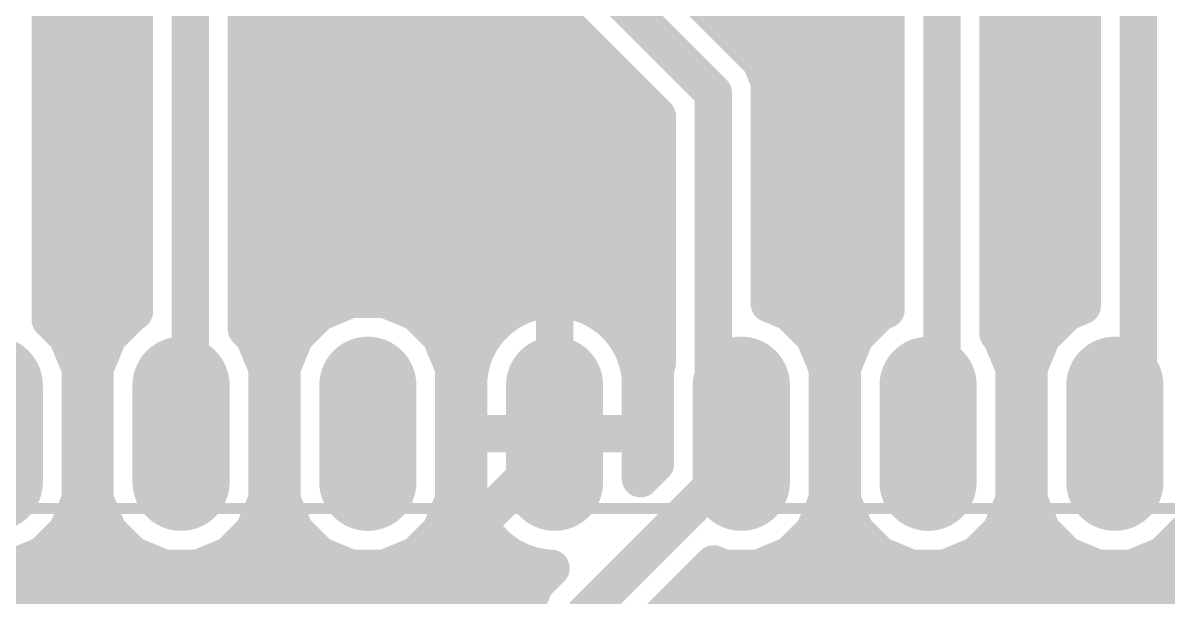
# Model space of a CAD drawing. Extents: x 40.6 to 122, y 26.7 to 70.8.
# Drawn here: x 71.51 to 87.08, y 54.93 to 62.74 of the extents above; entities that cross this region are included whole.
import ezdxf

# ---------------------------------------------------------------- set-up
doc = ezdxf.new("R2010")
doc.units = 0
for name, color, linetype in [('16', 175, 'CONTINUOUS'), ('17', 82, 'CONTINUOUS'), ('21', 253, 'CONTINUOUS')]:
    doc.layers.add(name, color=color, linetype=linetype)

# ---------------------------------------------------------------- blocks, each defined once
blk = doc.blocks.new('LONGP100')
at = {"const_width": 1}
blk.add_lwpolyline([(-0.5, 0), (0.5, 0)], dxfattribs=at)
at = {"const_width": 0.5}
for points in [[(-0.5, 0.25, 1), (-0.5, -0.25)], [(0.5, -0.25, 1), (0.5, 0.25)]]:
    blk.add_lwpolyline(points, format="xyb", dxfattribs=at)

msp = doc.modelspace()

# ---------------------------------------------------------------- linework, layer by layer
at = {"layer": '16', "const_width": 0.508}
for points in [[(74.2315, 68.453), (80.899, 61.7855)], [(81.545, 62.2171), (75.1821, 68.58)], [(74.93, 66.6769), (80.137, 61.4699)], [(73.787, 65.786), (73.787, 57.3405)], [(71.882, 58.7008), (71.882, 64.2439)], [(74.549, 58.5738), (74.549, 64.3709)], [(73.025, 64.1664), (73.025, 58.812)], [(83.2485, 63.7151), (83.2485, 58.8383)], [(85.9155, 63.7151), (85.9155, 58.8909)], [(84.0105, 63.5635), (84.0105, 57.3405)], [(86.6775, 63.5635), (86.6775, 57.3405)], [(84.7725, 58.5103), (84.7725, 63.2479)], [(71.882, 62.992), (73.025, 62.992)], [(74.549, 62.992), (78.6149, 62.992)], [(80.7701, 62.992), (83.2485, 62.992)], [(84.7725, 62.992), (85.9155, 62.992)], [(71.882, 62.484), (73.025, 62.484)], [(74.549, 62.484), (79.1229, 62.484)], [(81.2781, 62.484), (83.2485, 62.484)], [(84.7725, 62.484), (85.9155, 62.484)], [(81.661, 61.9371), (81.545, 62.2171)], [(71.882, 61.976), (73.025, 61.976)], [(74.549, 61.976), (79.6309, 61.976)], [(81.6449, 61.976), (83.2485, 61.976)], [(81.661, 58.9172), (81.661, 61.9371)], [(84.7725, 61.976), (85.9155, 61.976)], [(80.899, 61.7855), (80.899, 57.3405)], [(71.882, 61.468), (73.025, 61.468)], [(74.549, 61.468), (80.137, 61.468)], [(80.137, 61.4699), (80.137, 58.1041)], [(81.661, 61.468), (83.2485, 61.468)], [(84.7725, 61.468), (85.9155, 61.468)], [(71.882, 60.96), (73.025, 60.96)], [(74.549, 60.96), (80.137, 60.96)], [(81.661, 60.96), (83.2485, 60.96)], [(84.7725, 60.96), (85.9155, 60.96)], [(71.882, 60.452), (73.025, 60.452)], [(74.549, 60.452), (80.137, 60.452)], [(81.661, 60.452), (83.2485, 60.452)], [(84.7725, 60.452), (85.9155, 60.452)], [(71.882, 59.944), (73.025, 59.944)], [(74.549, 59.944), (80.137, 59.944)], [(81.661, 59.944), (83.2485, 59.944)], [(84.7725, 59.944), (85.9155, 59.944)], [(71.882, 59.436), (73.025, 59.436)], [(74.549, 59.436), (80.137, 59.436)], [(81.661, 59.436), (83.2485, 59.436)], [(84.7725, 59.436), (85.9155, 59.436)], [(75.9676, 58.9788), (75.5382, 58.8009)], [(76.4324, 58.9788), (75.9676, 58.9788)], [(76.8618, 58.8009), (76.4324, 58.9788)], [(78.4664, 58.95), (78.2915, 58.8932)], [(78.648, 58.9788), (78.4664, 58.95)], [(78.74, 58.9788), (78.648, 58.9788)], [(78.832, 58.9788), (78.74, 58.9788)], [(78.74, 58.9788), (78.74, 57.15)], [(78.74, 57.15), (78.74, 58.9788)], [(79.0136, 58.95), (78.832, 58.9788)], [(79.1885, 58.8932), (79.0136, 58.95)], [(71.882, 58.928), (73.025, 58.928)], [(72.9982, 58.8009), (72.6695, 58.4722)], [(73.025, 58.812), (72.9982, 58.8009)], [(74.549, 58.928), (75.845, 58.928)], [(75.5382, 58.8009), (75.2095, 58.4722)], [(76.555, 58.928), (78.3986, 58.928)], [(77.1905, 58.4722), (76.8618, 58.8009)], [(78.1276, 58.8097), (77.9788, 58.7016)], [(78.2915, 58.8932), (78.1276, 58.8097)], [(78.74, 58.928), (78.74, 58.928)], [(79.0814, 58.928), (80.137, 58.928)], [(79.3524, 58.8097), (79.1885, 58.8932)], [(79.5012, 58.7016), (79.3524, 58.8097)], [(81.661, 58.928), (83.2485, 58.928)], [(81.9418, 58.8009), (81.661, 58.9172)], [(82.2705, 58.4722), (81.9418, 58.8009)], [(83.1582, 58.8009), (82.8295, 58.4722)], [(83.2485, 58.8383), (83.1582, 58.8009)], [(84.7725, 58.928), (85.9155, 58.928)], [(85.6982, 58.8009), (85.3695, 58.4722)], [(85.9155, 58.8909), (85.6982, 58.8009)], [(72.1105, 58.4722), (71.882, 58.7008)], [(77.9788, 58.7016), (77.8488, 58.5716)], [(79.6312, 58.5716), (79.5012, 58.7016)], [(72.2884, 58.0428), (72.1105, 58.4722)], [(72.6695, 58.4722), (72.4916, 58.0428)], [(74.6505, 58.4722), (74.549, 58.5738)], [(74.8284, 58.0428), (74.6505, 58.4722)], [(75.2095, 58.4722), (75.0316, 58.0428)], [(77.3684, 58.0428), (77.1905, 58.4722)], [(77.8488, 58.5716), (77.7407, 58.4228)], [(79.7393, 58.4228), (79.6312, 58.5716)], [(82.4484, 58.0428), (82.2705, 58.4722)], [(82.8295, 58.4722), (82.6516, 58.0428)], [(84.8105, 58.4722), (84.7725, 58.5103)], [(84.9884, 58.0428), (84.8105, 58.4722)], [(85.3695, 58.4722), (85.1916, 58.0428)], [(72.1322, 58.42), (72.6478, 58.42)], [(74.6722, 58.42), (75.1878, 58.42)], [(77.2122, 58.42), (77.7393, 58.42)], [(77.7407, 58.4228), (77.6572, 58.2589)], [(78.74, 58.42), (78.74, 58.42)], [(79.8228, 58.2589), (79.7393, 58.4228)], [(79.7407, 58.42), (80.137, 58.42)], [(82.2922, 58.42), (82.8078, 58.42)], [(84.8322, 58.42), (85.3478, 58.42)], [(77.6572, 58.2589), (77.6004, 58.084)], [(79.8796, 58.084), (79.8228, 58.2589)], [(72.2884, 56.2572), (72.2884, 58.0428)], [(72.4916, 58.0428), (72.4916, 56.2572)], [(74.8284, 56.2572), (74.8284, 58.0428)], [(75.0316, 58.0428), (75.0316, 56.2572)], [(77.3684, 56.2572), (77.3684, 58.0428)], [(77.6004, 58.084), (77.5716, 57.9024)], [(79.9084, 57.9024), (79.8796, 58.084)], [(80.137, 58.1041), (80.1116, 58.0428)], [(80.1116, 58.0428), (80.1116, 56.7417)], [(82.4484, 56.2572), (82.4484, 58.0428)], [(82.6516, 58.0428), (82.6516, 56.2572)], [(84.9884, 56.2572), (84.9884, 58.0428)], [(85.1916, 58.0428), (85.1916, 56.2572)], [(72.2884, 57.912), (72.4916, 57.912)], [(74.8284, 57.912), (75.0316, 57.912)], [(77.3684, 57.912), (77.5731, 57.912)], [(77.5716, 57.9024), (77.5716, 57.15)], [(78.74, 57.912), (78.74, 57.912)], [(79.9069, 57.912), (80.1116, 57.912)], [(79.9084, 57.15), (79.9084, 57.9024)], [(82.4484, 57.912), (82.6516, 57.912)], [(84.9884, 57.912), (85.1916, 57.912)], [(72.2884, 57.404), (72.4916, 57.404)], [(74.8284, 57.404), (75.0316, 57.404)], [(77.3684, 57.404), (77.5716, 57.404)], [(78.74, 57.404), (78.74, 57.404)], [(79.9084, 57.404), (80.1116, 57.404)], [(82.4484, 57.404), (82.6516, 57.404)], [(84.9884, 57.404), (85.1916, 57.404)], [(73.787, 57.3405), (73.66, 57.15)], [(80.899, 57.3405), (81.28, 57.15)], [(84.0105, 57.3405), (83.82, 57.15)], [(86.6775, 57.3405), (86.36, 57.15)], [(77.5716, 57.15), (78.74, 57.15)], [(78.74, 57.15), (77.5716, 57.15)], [(77.5716, 57.15), (77.5716, 56.3976)], [(78.6765, 56.896), (78.74, 57.15)], [(79.9084, 57.15), (78.74, 57.15)], [(78.74, 57.15), (78.74, 57.15)], [(78.74, 57.15), (79.9084, 57.15)], [(78.74, 57.15), (78.74, 57.15)], [(78.74, 57.15), (78.74, 57.15)], [(79.9084, 56.5385), (79.9084, 57.15)], [(81.3435, 56.896), (81.28, 57.15)], [(72.2884, 56.896), (72.4916, 56.896)], [(74.8284, 56.896), (75.0316, 56.896)], [(78.6765, 56.896), (75.1205, 53.34)], [(77.3684, 56.896), (77.5716, 56.896)], [(81.3435, 56.896), (79.121, 54.6735)], [(79.9084, 56.896), (80.1116, 56.896)], [(82.4484, 56.896), (82.6516, 56.896)], [(84.9884, 56.896), (85.1916, 56.896)], [(80.1116, 56.7417), (79.9084, 56.5385)], [(72.2884, 56.388), (72.4916, 56.388)], [(74.8284, 56.388), (75.0316, 56.388)], [(77.3684, 56.388), (77.5731, 56.388)], [(77.5716, 56.3976), (77.6004, 56.216)], [(82.4484, 56.388), (82.6516, 56.388)], [(84.9884, 56.388), (85.1916, 56.388)], [(72.1105, 55.8278), (72.2884, 56.2572)], [(72.4916, 56.2572), (72.6695, 55.8278)], [(74.6505, 55.8278), (74.8284, 56.2572)], [(75.0316, 56.2572), (75.2095, 55.8278)], [(77.1905, 55.8278), (77.3684, 56.2572)], [(77.6004, 56.216), (77.6572, 56.0411)], [(82.2705, 55.8278), (82.4484, 56.2572)], [(82.6516, 56.2572), (82.8295, 55.8278)], [(84.8105, 55.8278), (84.9884, 56.2572)], [(85.1916, 56.2572), (85.3695, 55.8278)], [(77.6572, 56.0411), (77.7407, 55.8772)], [(71.7818, 55.4991), (72.1105, 55.8278)], [(72.1322, 55.88), (72.6478, 55.88)], [(72.6695, 55.8278), (72.9982, 55.4991)], [(74.3218, 55.4991), (74.6505, 55.8278)], [(74.6722, 55.88), (75.1878, 55.88)], [(75.2095, 55.8278), (75.5382, 55.4991)], [(76.8618, 55.4991), (77.1905, 55.8278)], [(77.2122, 55.88), (77.7393, 55.88)], [(77.7407, 55.8772), (77.8488, 55.7284)], [(81.9418, 55.4991), (82.2705, 55.8278)], [(82.2922, 55.88), (82.8078, 55.88)], [(82.8295, 55.8278), (83.1582, 55.4991)], [(84.4818, 55.4991), (84.8105, 55.8278)], [(84.8322, 55.88), (85.3478, 55.88)], [(85.3695, 55.8278), (85.6982, 55.4991)], [(87.0218, 55.4991), (87.3505, 55.8278)], [(77.8488, 55.7284), (77.9788, 55.5984)], [(77.9788, 55.5984), (78.1276, 55.4903)], [(71.3524, 55.3212), (71.7818, 55.4991)], [(71.4751, 55.372), (73.3049, 55.372)], [(72.9982, 55.4991), (73.4276, 55.3212)], [(73.8924, 55.3212), (74.3218, 55.4991)], [(74.0151, 55.372), (75.8449, 55.372)], [(75.5382, 55.4991), (75.9676, 55.3212)], [(76.4324, 55.3212), (76.8618, 55.4991)], [(76.5551, 55.372), (78.3986, 55.372)], [(78.1276, 55.4903), (78.2915, 55.4068)], [(78.2915, 55.4068), (78.4664, 55.35)], [(78.4664, 55.35), (78.648, 55.3212)], [(79.883, 54.3579), (80.9053, 55.3802)], [(80.8971, 55.372), (80.925, 55.372)], [(80.9053, 55.3802), (81.0476, 55.3212)], [(81.5124, 55.3212), (81.9418, 55.4991)], [(81.6351, 55.372), (83.4649, 55.372)], [(83.1582, 55.4991), (83.5876, 55.3212)], [(84.0524, 55.3212), (84.4818, 55.4991)], [(84.175, 55.372), (86.0049, 55.372)], [(85.6982, 55.4991), (86.1276, 55.3212)], [(86.5924, 55.3212), (87.0218, 55.4991)], [(86.7151, 55.372), (88.5449, 55.372)], [(70.8876, 55.3212), (71.3524, 55.3212)], [(73.4276, 55.3212), (73.8924, 55.3212)], [(75.9676, 55.3212), (76.4324, 55.3212)], [(78.6911, 55.3212), (78.475, 55.1051)], [(78.648, 55.3212), (78.6911, 55.3212)], [(81.0476, 55.3212), (81.5124, 55.3212)], [(83.5876, 55.3212), (84.0524, 55.3212)], [(86.1276, 55.3212), (86.5924, 55.3212)], [(78.475, 55.1051), (78.359, 54.8251)], [(56.7036, 54.864), (78.3751, 54.864)], [(78.359, 54.8251), (78.359, 54.5084)], [(80.3891, 54.864), (103.6955, 54.864)]]:
    msp.add_lwpolyline(points, dxfattribs=at)
at = {"layer": '16', "const_width": 0.254}
for points in [[(71.882, 62.611, 1), (71.882, 62.357)], [(73.025, 62.357, 1), (73.025, 62.611)], [(74.549, 62.611, 1), (74.549, 62.357)], [(79.1229, 62.357, 1), (79.1229, 62.611)], [(81.2781, 62.611, 1), (81.2781, 62.357)], [(83.2485, 62.357, 1), (83.2485, 62.611)], [(84.7725, 62.611, 1), (84.7725, 62.357)], [(85.9155, 62.357, 1), (85.9155, 62.611)], [(81.6623, 62.2657, 1), (81.4277, 62.1685)], [(81.4552, 62.1273, 1), (81.6348, 62.3069)], [(71.882, 62.103, 1), (71.882, 61.849)], [(73.025, 61.849, 1), (73.025, 62.103)], [(74.549, 62.103, 1), (74.549, 61.849)], [(79.6309, 61.849, 1), (79.6309, 62.103)], [(81.6449, 62.103, 1), (81.6449, 61.849)], [(81.788, 61.9371, 1), (81.534, 61.9371)], [(83.2485, 61.849, 1), (83.2485, 62.103)], [(84.7725, 62.103, 1), (84.7725, 61.849)], [(85.9155, 61.849, 1), (85.9155, 62.103)], [(81.026, 61.7855, 1), (80.772, 61.7855)], [(80.8092, 61.6957, 1), (80.9888, 61.8753)], [(81.5437, 61.8885, 1), (81.7783, 61.9857)], [(71.882, 61.595, 1), (71.882, 61.341)], [(73.025, 61.341, 1), (73.025, 61.595)], [(74.549, 61.595, 1), (74.549, 61.341)], [(80.264, 61.4699, 1), (80.01, 61.4699)], [(80.0472, 61.3801, 1), (80.2268, 61.5597)], [(80.137, 61.341, 1), (80.137, 61.595)], [(81.661, 61.595, 1), (81.661, 61.341)], [(83.2485, 61.341, 1), (83.2485, 61.595)], [(84.7725, 61.595, 1), (84.7725, 61.341)], [(85.9155, 61.341, 1), (85.9155, 61.595)], [(71.882, 61.087, 1), (71.882, 60.833)], [(73.025, 60.833, 1), (73.025, 61.087)], [(74.549, 61.087, 1), (74.549, 60.833)], [(80.137, 60.833, 1), (80.137, 61.087)], [(81.661, 61.087, 1), (81.661, 60.833)], [(83.2485, 60.833, 1), (83.2485, 61.087)], [(84.7725, 61.087, 1), (84.7725, 60.833)], [(85.9155, 60.833, 1), (85.9155, 61.087)], [(71.882, 60.579, 1), (71.882, 60.325)], [(73.025, 60.325, 1), (73.025, 60.579)], [(74.549, 60.579, 1), (74.549, 60.325)], [(80.137, 60.325, 1), (80.137, 60.579)], [(81.661, 60.579, 1), (81.661, 60.325)], [(83.2485, 60.325, 1), (83.2485, 60.579)], [(84.7725, 60.579, 1), (84.7725, 60.325)], [(85.9155, 60.325, 1), (85.9155, 60.579)], [(71.882, 60.071, 1), (71.882, 59.817)], [(73.025, 59.817, 1), (73.025, 60.071)], [(74.549, 60.071, 1), (74.549, 59.817)], [(80.137, 59.817, 1), (80.137, 60.071)], [(81.661, 60.071, 1), (81.661, 59.817)], [(83.2485, 59.817, 1), (83.2485, 60.071)], [(84.7725, 60.071, 1), (84.7725, 59.817)], [(85.9155, 59.817, 1), (85.9155, 60.071)], [(71.882, 59.563, 1), (71.882, 59.309)], [(73.025, 59.309, 1), (73.025, 59.563)], [(74.549, 59.563, 1), (74.549, 59.309)], [(80.137, 59.309, 1), (80.137, 59.563)], [(81.661, 59.563, 1), (81.661, 59.309)], [(83.2485, 59.309, 1), (83.2485, 59.563)], [(84.7725, 59.563, 1), (84.7725, 59.309)], [(85.9155, 59.309, 1), (85.9155, 59.563)], [(75.9676, 59.1058, 1), (75.9676, 58.8518)], [(76.0162, 58.8615, 1), (75.919, 59.0961)], [(76.481, 59.0961, 1), (76.3838, 58.8615)], [(76.4324, 58.8518, 1), (76.4324, 59.1058)], [(78.4465, 59.0755, 1), (78.4863, 58.8246)], [(78.5056, 58.8292, 1), (78.4272, 59.0708)], [(78.648, 59.1058, 1), (78.648, 58.8518)], [(78.74, 59.1058, 1), (78.74, 58.8518)], [(78.867, 58.9788, 1), (78.613, 58.9788)], [(78.867, 58.9788, 1), (78.613, 58.9788)], [(78.6679, 58.8534, 1), (78.6282, 59.1042)], [(78.8518, 59.1042, 1), (78.8121, 58.8534)], [(78.74, 58.8518, 1), (78.74, 59.1058)], [(78.832, 58.8518, 1), (78.832, 59.1058)], [(79.0528, 59.0708, 1), (78.9744, 58.8292)], [(78.9937, 58.8246, 1), (79.0335, 59.0755)], [(71.882, 59.055, 1), (71.882, 58.801)], [(72.9496, 58.9183, 1), (73.0467, 58.6836)], [(73.088, 58.7111, 1), (72.9084, 58.8907)], [(73.0736, 58.6947, 1), (72.9764, 58.9294)], [(73.025, 58.801, 1), (73.025, 59.055)], [(74.549, 59.055, 1), (74.549, 58.801)], [(75.4896, 58.9183, 1), (75.5868, 58.6836)], [(75.628, 58.7111, 1), (75.4484, 58.8907)], [(75.845, 58.801, 1), (75.845, 59.055)], [(76.555, 59.055, 1), (76.555, 58.801)], [(76.9516, 58.8907, 1), (76.772, 58.7111)], [(76.8132, 58.6836, 1), (76.9104, 58.9183)], [(78.07, 58.9229, 1), (78.1853, 58.6965)], [(78.2023, 58.707, 1), (78.053, 58.9124)], [(78.2522, 59.014, 1), (78.3307, 58.7724)], [(78.3491, 58.78, 1), (78.2338, 59.0064)], [(78.3986, 58.801, 1), (78.3986, 59.055)], [(78.74, 59.055, 1), (78.74, 58.801)], [(78.74, 58.801, 1), (78.74, 59.055)], [(79.0814, 59.055, 1), (79.0814, 58.801)], [(79.2462, 59.0064, 1), (79.1309, 58.78)], [(79.1493, 58.7724, 1), (79.2278, 59.014)], [(79.427, 58.9124, 1), (79.2777, 58.707)], [(79.2947, 58.6965, 1), (79.41, 58.9229)], [(80.137, 58.801, 1), (80.137, 59.055)], [(81.661, 59.055, 1), (81.661, 58.801)], [(81.7096, 59.0346, 1), (81.6124, 58.7999)], [(81.534, 58.9172, 1), (81.788, 58.9172)], [(82.0316, 58.8907, 1), (81.852, 58.7111)], [(81.8932, 58.6836, 1), (81.9904, 58.9183)], [(83.1096, 58.9183, 1), (83.2068, 58.6836)], [(83.248, 58.7111, 1), (83.0684, 58.8907)], [(83.2971, 58.721, 1), (83.1999, 58.9557)], [(83.2485, 58.801, 1), (83.2485, 59.055)], [(84.7725, 59.055, 1), (84.7725, 58.801)], [(85.6496, 58.9183, 1), (85.7468, 58.6836)], [(85.788, 58.7111, 1), (85.6084, 58.8907)], [(85.9641, 58.7736, 1), (85.8669, 59.0083)], [(85.9155, 58.801, 1), (85.9155, 59.055)], [(71.9718, 58.7906, 1), (71.7922, 58.611)], [(72.898, 58.812, 1), (73.152, 58.812)], [(77.9042, 58.8043, 1), (78.0535, 58.5989)], [(78.0686, 58.6118, 1), (77.889, 58.7914)], [(79.591, 58.7914, 1), (79.4114, 58.6118)], [(79.4265, 58.5989, 1), (79.5758, 58.8043)], [(83.1215, 58.8383, 1), (83.3755, 58.8383)], [(85.7885, 58.8909, 1), (86.0425, 58.8909)], [(71.755, 58.7008, 1), (72.009, 58.7008)], [(72.2279, 58.5208, 1), (71.9932, 58.4236)], [(72.7868, 58.4236, 1), (72.5521, 58.5208)], [(74.6388, 58.6636, 1), (74.4592, 58.484)], [(74.7679, 58.5208, 1), (74.5332, 58.4236)], [(75.3268, 58.4236, 1), (75.0921, 58.5208)], [(77.3079, 58.5208, 1), (77.0732, 58.4236)], [(77.759, 58.6614, 1), (77.9386, 58.4818)], [(77.9515, 58.4969, 1), (77.746, 58.6462)], [(79.7339, 58.6462, 1), (79.5285, 58.4969)], [(79.5414, 58.4818, 1), (79.721, 58.6614)], [(82.3879, 58.5208, 1), (82.1532, 58.4236)], [(82.9468, 58.4236, 1), (82.7121, 58.5208)], [(84.8623, 58.6001, 1), (84.6827, 58.4205)], [(84.9279, 58.5208, 1), (84.6932, 58.4236)], [(85.4868, 58.4236, 1), (85.2521, 58.5208)], [(72.1322, 58.547, 1), (72.1322, 58.293)], [(72.0207, 58.3824, 1), (72.2003, 58.562)], [(72.5797, 58.562, 1), (72.7593, 58.3824)], [(72.6478, 58.293, 1), (72.6478, 58.547)], [(74.422, 58.5738, 1), (74.676, 58.5738)], [(74.6722, 58.547, 1), (74.6722, 58.293)], [(74.5607, 58.3824, 1), (74.7403, 58.562)], [(75.1197, 58.562, 1), (75.2993, 58.3824)], [(75.1878, 58.293, 1), (75.1878, 58.547)], [(77.2122, 58.547, 1), (77.2122, 58.293)], [(77.1007, 58.3824, 1), (77.2803, 58.562)], [(77.6379, 58.4974, 1), (77.8434, 58.3481)], [(77.8539, 58.3651, 1), (77.6275, 58.4804)], [(77.7393, 58.293, 1), (77.7393, 58.547)], [(78.74, 58.547, 1), (78.74, 58.293)], [(78.74, 58.293, 1), (78.74, 58.547)], [(79.8525, 58.4804, 1), (79.6261, 58.3651)], [(79.7407, 58.547, 1), (79.7407, 58.293)], [(79.6366, 58.3481, 1), (79.842, 58.4974)], [(80.137, 58.293, 1), (80.137, 58.547)], [(82.2922, 58.547, 1), (82.2922, 58.293)], [(82.1807, 58.3824, 1), (82.3603, 58.562)], [(82.7397, 58.562, 1), (82.9193, 58.3824)], [(82.8078, 58.293, 1), (82.8078, 58.547)], [(84.6455, 58.5103, 1), (84.8995, 58.5103)], [(84.8322, 58.547, 1), (84.8322, 58.293)], [(84.7207, 58.3824, 1), (84.9003, 58.562)], [(85.2797, 58.562, 1), (85.4593, 58.3824)], [(85.3478, 58.293, 1), (85.3478, 58.547)], [(77.544, 58.3166, 1), (77.7704, 58.2013)], [(77.778, 58.2197, 1), (77.5364, 58.2982)], [(79.9436, 58.2982, 1), (79.702, 58.2197)], [(79.7096, 58.2013, 1), (79.936, 58.3166)], [(72.4154, 58.0428, 1), (72.1614, 58.0428)], [(72.6186, 58.0428, 1), (72.3646, 58.0428)], [(74.9554, 58.0428, 1), (74.7014, 58.0428)], [(75.1586, 58.0428, 1), (74.9046, 58.0428)], [(77.4954, 58.0428, 1), (77.2414, 58.0428)], [(77.4796, 58.1232, 1), (77.7212, 58.0448)], [(77.7258, 58.0641, 1), (77.4749, 58.1039)], [(80.0051, 58.1039, 1), (79.7542, 58.0641)], [(79.7588, 58.0448, 1), (80.0004, 58.1232)], [(80.2386, 58.0428, 1), (79.9846, 58.0428)], [(80.2543, 58.0555, 1), (80.0197, 58.1527)], [(82.5754, 58.0428, 1), (82.3214, 58.0428)], [(82.7786, 58.0428, 1), (82.5246, 58.0428)], [(85.1154, 58.0428, 1), (84.8614, 58.0428)], [(85.3186, 58.0428, 1), (85.0646, 58.0428)], [(72.2884, 58.039, 1), (72.2884, 57.785)], [(72.1711, 57.9942, 1), (72.4057, 58.0914)], [(72.3743, 58.0914, 1), (72.6089, 57.9942)], [(72.4916, 57.785, 1), (72.4916, 58.039)], [(74.8284, 58.039, 1), (74.8284, 57.785)], [(74.7111, 57.9942, 1), (74.9457, 58.0914)], [(74.9143, 58.0914, 1), (75.1489, 57.9942)], [(75.0316, 57.785, 1), (75.0316, 58.039)], [(77.3684, 58.039, 1), (77.3684, 57.785)], [(77.2511, 57.9942, 1), (77.4857, 58.0914)], [(77.6986, 57.9024, 1), (77.4446, 57.9024)], [(77.5731, 57.785, 1), (77.5731, 58.039)], [(78.74, 58.039, 1), (78.74, 57.785)], [(78.74, 57.785, 1), (78.74, 58.039)], [(79.9069, 58.039, 1), (79.9069, 57.785)], [(80.0354, 57.9024, 1), (79.7814, 57.9024)], [(79.9943, 58.0914, 1), (80.2289, 57.9942)], [(80.01, 58.1041, 1), (80.264, 58.1041)], [(80.1116, 57.785, 1), (80.1116, 58.039)], [(82.4484, 58.039, 1), (82.4484, 57.785)], [(82.3311, 57.9942, 1), (82.5657, 58.0914)], [(82.5343, 58.0914, 1), (82.7689, 57.9942)], [(82.6516, 57.785, 1), (82.6516, 58.039)], [(84.9884, 58.039, 1), (84.9884, 57.785)], [(84.8711, 57.9942, 1), (85.1057, 58.0914)], [(85.0743, 58.0914, 1), (85.3089, 57.9942)], [(85.1916, 57.785, 1), (85.1916, 58.039)], [(77.4462, 57.9222, 1), (77.697, 57.8825)], [(79.783, 57.8825, 1), (80.0338, 57.9222)], [(72.2884, 57.531, 1), (72.2884, 57.277)], [(72.4916, 57.277, 1), (72.4916, 57.531)], [(74.8284, 57.531, 1), (74.8284, 57.277)], [(75.0316, 57.277, 1), (75.0316, 57.531)], [(77.3684, 57.531, 1), (77.3684, 57.277)], [(77.5716, 57.277, 1), (77.5716, 57.531)], [(78.74, 57.531, 1), (78.74, 57.277)], [(78.74, 57.277, 1), (78.74, 57.531)], [(79.9084, 57.531, 1), (79.9084, 57.277)], [(80.1116, 57.277, 1), (80.1116, 57.531)], [(82.4484, 57.531, 1), (82.4484, 57.277)], [(82.6516, 57.277, 1), (82.6516, 57.531)], [(84.9884, 57.531, 1), (84.9884, 57.277)], [(85.1916, 57.277, 1), (85.1916, 57.531)], [(73.8927, 57.2701, 1), (73.6813, 57.4109)], [(80.9558, 57.4541, 1), (80.8422, 57.2269)], [(84.1003, 57.2507, 1), (83.9207, 57.4303)], [(86.7428, 57.2316, 1), (86.6122, 57.4494)], [(73.5543, 57.2204, 1), (73.7657, 57.0796)], [(73.66, 57.3405, 1), (73.914, 57.3405)], [(77.5716, 57.277, 1), (77.5716, 57.023)], [(77.5716, 57.277, 1), (77.5716, 57.023)], [(77.6986, 57.15, 1), (77.4446, 57.15)], [(78.74, 57.277, 1), (78.74, 57.023)], [(78.867, 57.15, 1), (78.613, 57.15)], [(78.74, 57.277, 1), (78.74, 57.023)], [(78.74, 57.277, 1), (78.74, 57.023)], [(78.867, 57.15, 1), (78.613, 57.15)], [(78.8632, 57.1192, 1), (78.6168, 57.1808)], [(78.74, 57.023, 1), (78.74, 57.277)], [(78.74, 57.023, 1), (78.74, 57.277)], [(78.74, 57.023, 1), (78.74, 57.277)], [(80.0354, 57.15, 1), (79.7814, 57.15)], [(79.9084, 57.023, 1), (79.9084, 57.277)], [(79.9084, 57.023, 1), (79.9084, 57.277)], [(80.772, 57.3405, 1), (81.026, 57.3405)], [(81.4032, 57.1808, 1), (81.1568, 57.1192)], [(81.2232, 57.0364, 1), (81.3368, 57.2636)], [(83.7302, 57.2398, 1), (83.9098, 57.0602)], [(83.8835, 57.3405, 1), (84.1375, 57.3405)], [(86.2947, 57.2589, 1), (86.4253, 57.0411)], [(86.5505, 57.3405, 1), (86.8045, 57.3405)], [(77.4446, 57.15, 1), (77.6986, 57.15)], [(78.613, 57.15, 1), (78.867, 57.15)], [(78.613, 57.15, 1), (78.867, 57.15)], [(78.613, 57.15, 1), (78.867, 57.15)], [(78.613, 57.15, 1), (78.867, 57.15)], [(79.7814, 57.15, 1), (80.0354, 57.15)], [(72.2884, 57.023, 1), (72.2884, 56.769)], [(72.4916, 56.769, 1), (72.4916, 57.023)], [(74.8284, 57.023, 1), (74.8284, 56.769)], [(75.0316, 56.769, 1), (75.0316, 57.023)], [(77.3684, 57.023, 1), (77.3684, 56.769)], [(77.5716, 56.769, 1), (77.5716, 57.023)], [(78.5533, 56.9268, 1), (78.7997, 56.8652)], [(78.7663, 56.8062, 1), (78.5867, 56.9858)], [(79.9084, 57.023, 1), (79.9084, 56.769)], [(80.1116, 56.769, 1), (80.1116, 57.023)], [(81.2203, 56.8652, 1), (81.4667, 56.9268)], [(81.4333, 56.8062, 1), (81.2537, 56.9858)], [(82.4484, 57.023, 1), (82.4484, 56.769)], [(82.6516, 56.769, 1), (82.6516, 57.023)], [(84.9884, 57.023, 1), (84.9884, 56.769)], [(85.1916, 56.769, 1), (85.1916, 57.023)], [(79.9846, 56.7417, 1), (80.2386, 56.7417)], [(80.2014, 56.6519, 1), (80.0218, 56.8315)], [(79.8186, 56.6283, 1), (79.9982, 56.4487)], [(72.2884, 56.515, 1), (72.2884, 56.261)], [(72.4916, 56.261, 1), (72.4916, 56.515)], [(74.8284, 56.515, 1), (74.8284, 56.261)], [(75.0316, 56.261, 1), (75.0316, 56.515)], [(77.3684, 56.515, 1), (77.3684, 56.261)], [(77.697, 56.4175, 1), (77.4462, 56.3778)], [(77.5731, 56.261, 1), (77.5731, 56.515)], [(79.7814, 56.5385, 1), (80.0354, 56.5385)], [(82.4484, 56.515, 1), (82.4484, 56.261)], [(82.6516, 56.261, 1), (82.6516, 56.515)], [(84.9884, 56.515, 1), (84.9884, 56.261)], [(85.1916, 56.261, 1), (85.1916, 56.515)], [(72.1614, 56.2572, 1), (72.4154, 56.2572)], [(72.4057, 56.2086, 1), (72.1711, 56.3058)], [(72.6089, 56.3058, 1), (72.3743, 56.2086)], [(72.3646, 56.2572, 1), (72.6186, 56.2572)], [(74.7014, 56.2572, 1), (74.9554, 56.2572)], [(74.9457, 56.2086, 1), (74.7111, 56.3058)], [(75.1489, 56.3058, 1), (74.9143, 56.2086)], [(74.9046, 56.2572, 1), (75.1586, 56.2572)], [(77.2414, 56.2572, 1), (77.4954, 56.2572)], [(77.4857, 56.2086, 1), (77.2511, 56.3058)], [(77.4446, 56.3976, 1), (77.6986, 56.3976)], [(77.7212, 56.2552, 1), (77.4796, 56.1768)], [(82.3214, 56.2572, 1), (82.5754, 56.2572)], [(82.5657, 56.2086, 1), (82.3311, 56.3058)], [(82.7689, 56.3058, 1), (82.5343, 56.2086)], [(82.5246, 56.2572, 1), (82.7786, 56.2572)], [(84.8614, 56.2572, 1), (85.1154, 56.2572)], [(85.1057, 56.2086, 1), (84.8711, 56.3058)], [(85.3089, 56.3058, 1), (85.0743, 56.2086)], [(85.0646, 56.2572, 1), (85.3186, 56.2572)], [(77.4749, 56.1961, 1), (77.7258, 56.2359)], [(77.7704, 56.0987, 1), (77.544, 55.9834)], [(72.1322, 56.007, 1), (72.1322, 55.753)], [(72.2003, 55.738, 1), (72.0207, 55.9176)], [(72.7593, 55.9176, 1), (72.5797, 55.738)], [(72.6478, 55.753, 1), (72.6478, 56.007)], [(74.6722, 56.007, 1), (74.6722, 55.753)], [(74.7403, 55.738, 1), (74.5607, 55.9176)], [(75.2993, 55.9176, 1), (75.1197, 55.738)], [(75.1878, 55.753, 1), (75.1878, 56.007)], [(77.2122, 56.007, 1), (77.2122, 55.753)], [(77.2803, 55.738, 1), (77.1007, 55.9176)], [(77.5364, 56.0018, 1), (77.778, 56.0803)], [(77.8434, 55.9519, 1), (77.6379, 55.8026)], [(77.7393, 55.753, 1), (77.7393, 56.007)], [(82.2922, 56.007, 1), (82.2922, 55.753)], [(82.3603, 55.738, 1), (82.1807, 55.9176)], [(82.9193, 55.9176, 1), (82.7397, 55.738)], [(82.8078, 55.753, 1), (82.8078, 56.007)], [(84.8322, 56.007, 1), (84.8322, 55.753)], [(84.9003, 55.738, 1), (84.7207, 55.9176)], [(85.4593, 55.9176, 1), (85.2797, 55.738)], [(85.3478, 55.753, 1), (85.3478, 56.007)], [(71.9932, 55.8764, 1), (72.2279, 55.7792)], [(72.5521, 55.7792, 1), (72.7868, 55.8764)], [(74.5332, 55.8764, 1), (74.7679, 55.7792)], [(75.0921, 55.7792, 1), (75.3268, 55.8764)], [(77.0732, 55.8764, 1), (77.3079, 55.7792)], [(77.6275, 55.8196, 1), (77.8539, 55.9349)], [(77.9386, 55.8182, 1), (77.759, 55.6386)], [(77.746, 55.6538, 1), (77.9515, 55.8031)], [(82.1532, 55.8764, 1), (82.3879, 55.7792)], [(82.7121, 55.7792, 1), (82.9468, 55.8764)], [(84.6932, 55.8764, 1), (84.9279, 55.7792)], [(85.2521, 55.7792, 1), (85.4868, 55.8764)], [(78.0535, 55.7011, 1), (77.9042, 55.4956)], [(77.889, 55.5086, 1), (78.0686, 55.6882)], [(71.4751, 55.499, 1), (71.4751, 55.245)], [(71.692, 55.5889, 1), (71.8716, 55.4093)], [(71.8304, 55.3817, 1), (71.7332, 55.6164)], [(73.0468, 55.6164, 1), (72.9496, 55.3817)], [(72.9084, 55.4093, 1), (73.088, 55.5889)], [(73.3049, 55.245, 1), (73.3049, 55.499)], [(74.0151, 55.499, 1), (74.0151, 55.245)], [(74.232, 55.5889, 1), (74.4116, 55.4093)], [(74.3704, 55.3817, 1), (74.2732, 55.6164)], [(75.5868, 55.6164, 1), (75.4896, 55.3817)], [(75.4484, 55.4093, 1), (75.628, 55.5889)], [(75.8449, 55.245, 1), (75.8449, 55.499)], [(76.5551, 55.499, 1), (76.5551, 55.245)], [(76.772, 55.5889, 1), (76.9516, 55.4093)], [(76.9104, 55.3817, 1), (76.8132, 55.6164)], [(78.1853, 55.6035, 1), (78.07, 55.3771)], [(78.053, 55.3875, 1), (78.2023, 55.593)], [(78.3307, 55.5276, 1), (78.2522, 55.286)], [(78.2338, 55.2936, 1), (78.3491, 55.52)], [(78.4863, 55.4754, 1), (78.4465, 55.2245)], [(78.3986, 55.245, 1), (78.3986, 55.499)], [(80.8971, 55.499, 1), (80.8971, 55.245)], [(80.9539, 55.4975, 1), (80.8567, 55.2628)], [(80.9951, 55.2903, 1), (80.8155, 55.47)], [(80.925, 55.245, 1), (80.925, 55.499)], [(81.6351, 55.499, 1), (81.6351, 55.245)], [(81.852, 55.5889, 1), (82.0316, 55.4093)], [(81.9904, 55.3817, 1), (81.8932, 55.6164)], [(83.2068, 55.6164, 1), (83.1096, 55.3817)], [(83.0684, 55.4093, 1), (83.248, 55.5889)], [(83.4649, 55.245, 1), (83.4649, 55.499)], [(84.175, 55.499, 1), (84.175, 55.245)], [(84.392, 55.5889, 1), (84.5716, 55.4093)], [(84.5304, 55.3817, 1), (84.4332, 55.6164)], [(85.7468, 55.6164, 1), (85.6496, 55.3817)], [(85.6084, 55.4093, 1), (85.788, 55.5889)], [(86.0049, 55.245, 1), (86.0049, 55.499)], [(86.7151, 55.499, 1), (86.7151, 55.245)], [(86.932, 55.5889, 1), (87.1116, 55.4093)], [(87.0704, 55.3817, 1), (86.9732, 55.6164)], [(71.3038, 55.4385, 1), (71.401, 55.2039)], [(71.3524, 55.1942, 1), (71.3524, 55.4482)], [(73.4276, 55.4482, 1), (73.4276, 55.1942)], [(73.379, 55.2039, 1), (73.4762, 55.4385)], [(73.8438, 55.4385, 1), (73.941, 55.2039)], [(73.8924, 55.1942, 1), (73.8924, 55.4482)], [(75.9676, 55.4482, 1), (75.9676, 55.1942)], [(75.919, 55.2039, 1), (76.0162, 55.4385)], [(76.3838, 55.4385, 1), (76.481, 55.2039)], [(76.4324, 55.1942, 1), (76.4324, 55.4482)], [(78.4272, 55.2292, 1), (78.5056, 55.4708)], [(78.648, 55.4482, 1), (78.648, 55.1942)], [(78.7809, 55.2314, 1), (78.6013, 55.411)], [(78.6282, 55.1958, 1), (78.6679, 55.4466)], [(78.6911, 55.1942, 1), (78.6911, 55.4482)], [(81.0476, 55.4482, 1), (81.0476, 55.1942)], [(80.999, 55.2039, 1), (81.0962, 55.4385)], [(81.4638, 55.4385, 1), (81.561, 55.2039)], [(81.5124, 55.1942, 1), (81.5124, 55.4482)], [(83.5876, 55.4482, 1), (83.5876, 55.1942)], [(83.539, 55.2039, 1), (83.6362, 55.4385)], [(84.0038, 55.4385, 1), (84.101, 55.2039)], [(84.0524, 55.1942, 1), (84.0524, 55.4482)], [(86.1276, 55.4482, 1), (86.1276, 55.1942)], [(86.079, 55.2039, 1), (86.1762, 55.4385)], [(86.5438, 55.4385, 1), (86.641, 55.2039)], [(86.5924, 55.1942, 1), (86.5924, 55.4482)], [(78.3852, 55.1949, 1), (78.5648, 55.0153)], [(78.5923, 55.0565, 1), (78.3577, 55.1537)], [(78.486, 54.8251, 1), (78.232, 54.8251)], [(78.2417, 54.8737, 1), (78.4763, 54.7765)], [(78.3751, 54.737, 1), (78.3751, 54.991)], [(80.3891, 54.991, 1), (80.3891, 54.737)]]:
    msp.add_lwpolyline(points, format="xyb", dxfattribs=at)
at = {"layer": '21', "const_width": 0.1524}
msp.add_lwpolyline([(53.594, 56.134), (106.426, 56.134)], dxfattribs=at)

# ---------------------------------------------------------------- block references
at = {"layer": '17', "xscale": 1.3208, "yscale": 1.3208, "rotation": 90}
for p in [(71.12, 57.15), (71.12, 57.15), (73.66, 57.15), (73.66, 57.15), (76.2, 57.15), (76.2, 57.15), (78.74, 57.15), (78.74, 57.15), (81.28, 57.15), (81.28, 57.15), (83.82, 57.15), (83.82, 57.15), (86.36, 57.15), (86.36, 57.15)]:
    msp.add_blockref('LONGP100', p, dxfattribs=at)

doc.saveas('drawing.dxf')
